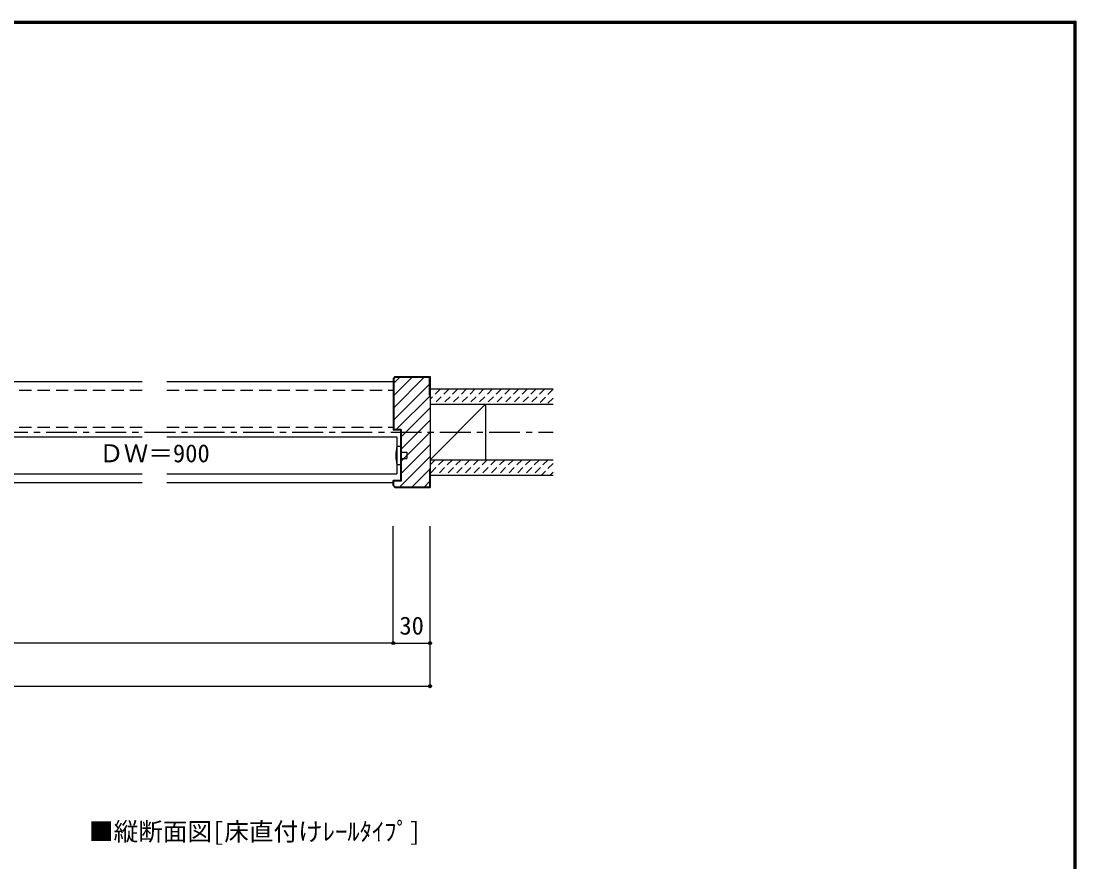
# Model space of a CAD drawing. Units: millimetres at full size, sheet at 1:5; details may follow other scales. Extents: x -973 to 977, y -718 to 696.
# Drawn here: x 119 to 977, y 13 to 696 of the extents above; entities that cross this region are included whole.
import ezdxf
from ezdxf.enums import TextEntityAlignment as Align

# ---------------------------------------------------------------- set-up
doc = ezdxf.new("R2010")
doc.units = ezdxf.units.MM
doc.header["$LTSCALE"] = 5
doc.header["$PDMODE"] = 32
doc.header["$PDSIZE"] = 2.5
for name, pattern in [('CHAIN1', [8, 5, -1, 1, -1]), ('DASHED1', [1.8, 1.2, -0.6]), ('DASHED2', [3, 2, -1])]:
    doc.linetypes.add(name, pattern=pattern)
for name, color, linetype in [('0-1_通り芯', 4, 'CHAIN1'), ('0-2_柱', 3, 'Continuous'), ('0-3_仕上げ', 2, 'Continuous'), ('0-4_枠', 3, 'Continuous'), ('0-6_扉', 6, 'Continuous'), ('0-7_金物', 7, 'Continuous'), ('0-A_文字', 7, 'Continuous'), ('0-B_寸法', 7, 'Continuous'), ('0-C_ハッチ', 4, 'DASHED1'), ('F-1_枠', 6, 'Continuous')]:
    doc.layers.add(name, color=color, linetype=linetype)
doc.styles.add('ＭＳ ゴシック', font='')
doc.styles.get('ＭＳ ゴシック').set_extended_font_data('MS Gothic')

msp = doc.modelspace()

# ---------------------------------------------------------------- linework, layer by layer
at = {"layer": '0-1_通り芯'}
msp.add_line((-460.189, 361.994), (551.85, 361.994), dxfattribs=at)
at = {"layer": '0-2_柱', "color": 7}
msp.add_line((496.85, 384.494), (451.85, 339.494), dxfattribs=at)
at = {"layer": '0-2_柱'}
for p, q in [((451.85, 384.494), (451.85, 339.494)), ((496.85, 384.494), (496.85, 339.494))]:
    msp.add_line(p, q, dxfattribs=at)
at = {"layer": '0-3_仕上げ'}
for p, q in [((451.85, 396.994), (551.85, 396.994)), ((451.85, 384.494), (551.85, 384.494)), ((451.85, 339.494), (551.85, 339.494)), ((451.85, 326.994), (551.85, 326.994))]:
    msp.add_line(p, q, dxfattribs=at)
at = {"layer": '0-4_枠'}
for p, q in [((423.264, 406.994), (421.85, 405.579)), ((421.85, 405.579), (421.85, 363.494)), ((422.35, 405.08), (423.764, 406.494)), ((422.35, 405.08), (422.35, 363.994)), ((423.264, 406.994), (451.85, 406.994)), ((423.764, 406.494), (451.35, 406.494)), ((451.35, 391.994), (451.35, 406.494)), ((451.85, 406.994), (451.85, 316.994)), ((451.35, 391.994), (451.85, 391.994)), ((427.85, 363.494), (421.85, 363.494)), ((428.35, 363.994), (422.35, 363.994)), ((427.85, 363.494), (427.85, 322.494)), ((428.35, 363.994), (428.35, 321.994)), ((451.35, 331.994), (451.85, 331.994)), ((451.35, 331.994), (451.35, 317.494)), ((421.85, 318.408), (421.85, 322.494)), ((427.85, 322.494), (421.85, 322.494)), ((421.85, 318.408), (423.264, 316.994)), ((422.35, 318.615), (422.35, 321.994)), ((428.35, 321.994), (422.35, 321.994)), ((423.471, 317.494), (422.35, 318.615)), ((423.471, 317.494), (451.35, 317.494)), ((423.264, 316.994), (451.85, 316.994))]:
    msp.add_line(p, q, dxfattribs=at)
at = {"layer": '0-6_扉', "color": 2, "linetype": 'DASHED2'}
for p, q in [((27.831, 395.994), (217.84, 395.994)), ((237.84, 395.994), (421.85, 395.994)), ((421.85, 395.994), (421.85, 365.994)), ((27.831, 365.994), (217.84, 365.994)), ((237.84, 365.994), (421.85, 365.994))]:
    msp.add_line(p, q, dxfattribs=at)
at = {"layer": '0-6_扉'}
for p, q in [((30.831, 357.994), (217.84, 357.994)), ((237.84, 357.994), (424.85, 357.994)), ((424.85, 357.994), (424.85, 327.994)), ((30.831, 327.994), (217.84, 327.994)), ((237.84, 327.994), (424.85, 327.994))]:
    msp.add_line(p, q, dxfattribs=at)
at = {"layer": '0-7_金物'}
for p, q in [((424.85, 335.494), (427.85, 335.494)), ((427.85, 340.494), (432.85, 340.494))]:
    msp.add_line(p, q, dxfattribs=at)
for points in [[(424.85, 350.494), (427.85, 350.494), (427.85, 335.494)], [(427.85, 345.494), (432.85, 345.494), (432.85, 340.494)]]:
    msp.add_lwpolyline(points, dxfattribs=at)
msp.add_arc((455.301, 342.994), 31.361, 166.16371, 193.83632, dxfattribs=at)
at = {"layer": '0-A_文字', "color": 4}
for p, q in [((-134.63, 402.994), (217.84, 402.994)), ((237.84, 402.994), (421.85, 402.994)), ((-134.63, 320.994), (217.84, 320.994)), ((237.84, 320.994), (421.85, 320.994))]:
    msp.add_line(p, q, dxfattribs=at)
at = {"layer": '0-B_寸法', "color": 4}
for p, q in [((421.85, 190.494), (421.85, 285.494)), ((451.85, 155.494), (451.85, 285.494)), ((421.85, 190.494), (-330.189, 190.494)), ((421.85, 190.494), (451.85, 190.494)), ((-360.189, 155.494), (451.85, 155.494))]:
    msp.add_line(p, q, dxfattribs=at)
at = {"layer": '0-B_寸法'}
for p in [(421.85, 190.494), (451.85, 190.494), (451.85, 155.494)]:
    msp.add_point(p, dxfattribs=at)
at = {"layer": '0-C_ハッチ', "linetype": 'Continuous'}
for p, q in [((447.072, 406.494), (422.35, 381.772)), ((427.273, 406.494), (422.35, 401.571)), ((437.172, 406.494), (422.35, 391.671)), ((451.35, 400.872), (422.35, 371.872)), ((451.85, 391.473), (424.371, 363.994)), ((451.85, 381.573), (428.35, 358.073)), ((451.85, 371.674), (428.35, 348.174)), ((451.85, 361.774), (428.35, 338.274)), ((451.85, 351.875), (428.35, 328.375)), ((451.85, 341.975), (427.368, 317.494)), ((451.35, 331.576), (437.268, 317.494)), ((451.35, 321.676), (447.167, 317.494))]:
    msp.add_line(p, q, dxfattribs=at)
at = {"layer": '0-C_ハッチ'}
for p, q in [((460.248, 396.994), (451.85, 388.596)), ((467.319, 396.994), (454.819, 384.494)), ((474.39, 396.994), (461.89, 384.494)), ((481.461, 396.994), (468.961, 384.494)), ((488.532, 396.994), (476.032, 384.494)), ((495.603, 396.994), (483.103, 384.494)), ((502.674, 396.994), (490.174, 384.494)), ((509.745, 396.994), (497.245, 384.494)), ((516.816, 396.994), (504.316, 384.494)), ((523.887, 396.994), (511.387, 384.494)), ((530.958, 396.994), (518.458, 384.494)), ((538.029, 396.994), (525.529, 384.494)), ((545.101, 396.994), (532.601, 384.494)), ((551.85, 396.672), (539.672, 384.494)), ((551.85, 389.601), (546.743, 384.494)), ((455.885, 339.494), (451.85, 335.459)), ((462.956, 339.494), (451.85, 328.388)), ((470.027, 339.494), (457.527, 326.994)), ((477.098, 339.494), (464.598, 326.994)), ((484.169, 339.494), (471.669, 326.994)), ((491.24, 339.494), (478.74, 326.994)), ((498.311, 339.494), (485.811, 326.994)), ((505.382, 339.494), (492.882, 326.994)), ((512.453, 339.494), (499.953, 326.994)), ((519.524, 339.494), (507.024, 326.994)), ((526.595, 339.494), (514.095, 326.994)), ((533.667, 339.494), (521.167, 326.994)), ((540.738, 339.494), (528.238, 326.994)), ((547.809, 339.494), (535.309, 326.994)), ((551.85, 336.464), (542.38, 326.994)), ((551.85, 329.393), (549.451, 326.994))]:
    msp.add_line(p, q, dxfattribs=at)
at = {"layer": 'F-1_枠'}
for p, q in [((-973.347, 695.833), (976.653, 695.833)), ((-973.347, 695), (976.653, 695)), ((974.986, 695.833), (974.986, -700.833)), ((975.82, 695.833), (975.82, -700.833)), ((976.653, 695.833), (976.653, -700.833)), ((-973.347, 694.167), (976.653, 694.167))]:
    msp.add_line(p, q, dxfattribs=at)

# ---------------------------------------------------------------- texts
at = {"layer": '0-A_文字', "style": 'ＭＳ ゴシック'}
msp.add_text('■縦断面図[床直付けﾚｰﾙﾀｲﾌﾟ]', height=14.66, dxfattribs=at).set_placement((174.625, 25.653), align=Align.BOTTOM_LEFT)
at = {"layer": '0-B_寸法', "style": 'ＭＳ ゴシック'}
for s, p in [('ＤＷ＝900', (182.84, 332.994)), ('30', (426.85, 192.994))]:
    msp.add_text(s, height=14.66, dxfattribs=at).set_placement(p, align=Align.BOTTOM_LEFT)

doc.saveas('drawing.dxf')
